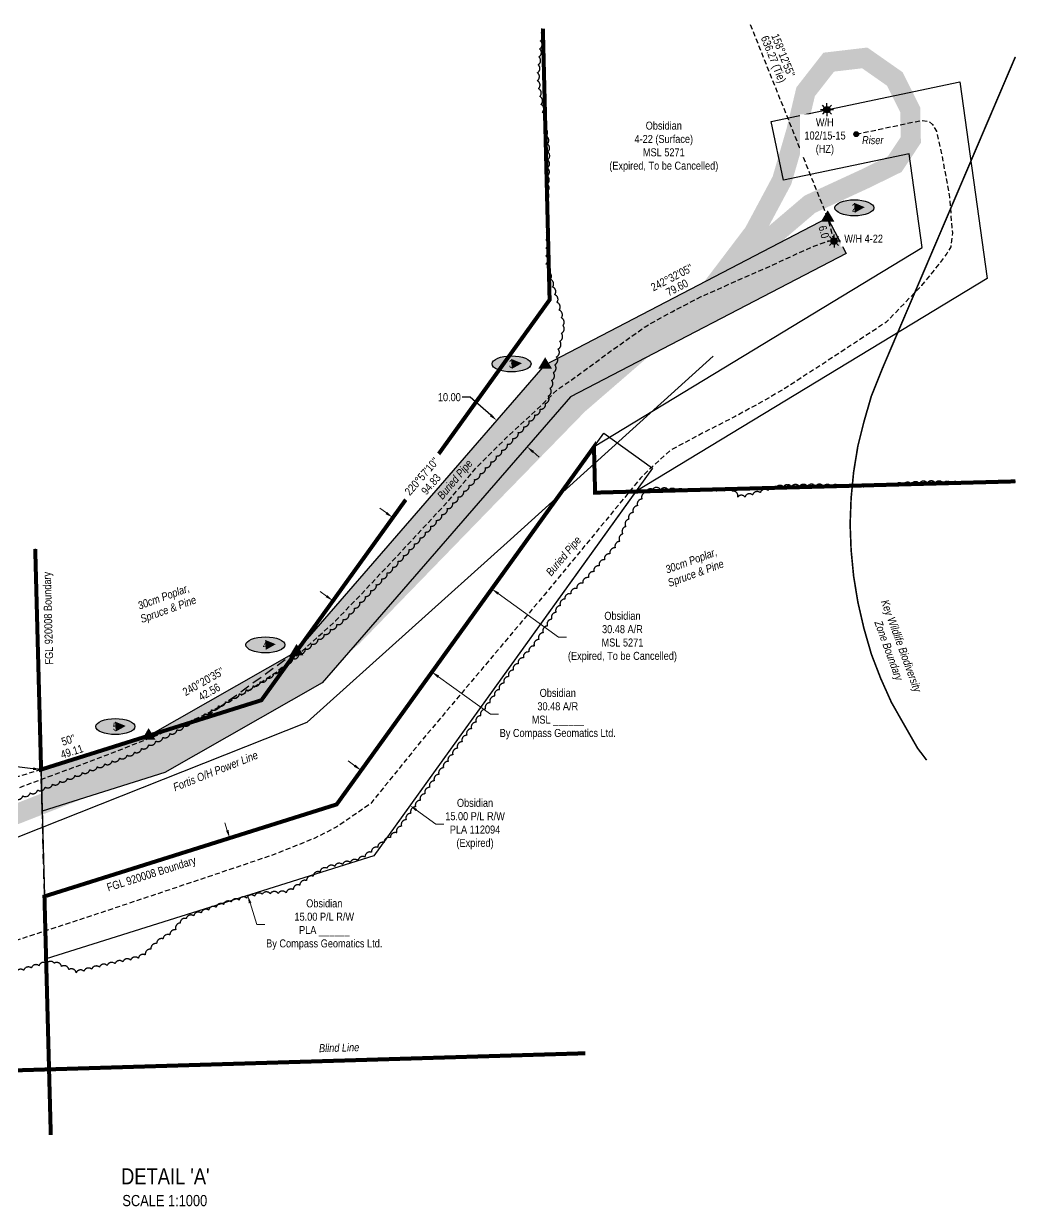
# Model space of a CAD drawing. Extents: x 628185 to 636081, y 5831999 to 5837154.
# Drawn here: x 632371 to 633612, y 5831999 to 5833476 of the extents above; entities that cross this region are included whole.
import ezdxf
from ezdxf.enums import TextEntityAlignment as Align

# ---------------------------------------------------------------- set-up
doc = ezdxf.new("R2010")
doc.units = 0
doc.header["$LTSCALE"] = 5
doc.header["$PDSIZE"] = 0.5
for name, pattern in [('0', [1, 1, 0]), ('CENTERLINEX3', [5, 2.5, -1, 0.5, -1]), ('DASHDOT2', [12.7, 6.35, -3.175, 0, -3.175]), ('foc-ACCESSROAD', [3.75, 2.5, -1.25]), ('foc-TIELINE', [1.875, 1.25, -0.625]), ('foc-TRAV', [1.875, 1.25, -0.625]), ('UG_PIPE', [1.875, 1.25, -0.625])]:
    doc.linetypes.add(name, pattern=pattern)
doc.layers.get('Defpoints').update_dxf_attribs({"color": 9})
doc.layers.add('AS-FMA-T', color=7, linetype='Continuous', true_color=0x00b386)
for name, color, linetype in [('AS-PIPE-UG', 44, 'UG_PIPE'), ('AS-PIPE-UG-T', 44, 'Continuous'), ('AS-POWER', 104, 'foc-POWER'), ('AS-POWER-T', 104, 'Continuous'), ('AS-ROADS', 254, 'Continuous'), ('AS-SYMBOL', 7, 'Continuous'), ('AS-WILDLIFE', 131, 'DASHDOT2'), ('C-RW', 13, 'Continuous'), ('C-WS', 13, 'foc-ACCESSROAD'), ('C-WS-S', 8, 'Continuous'), ('CG-NOTES', 7, 'Continuous'), ('L-BD', 7, 'Continuous'), ('L-BD1', 253, 'Continuous'), ('L-MON', 1, 'Continuous'), ('L-SEC', 7, 'Continuous'), ('L-TIE', 7, 'foc-TIELINE'), ('P-ELEVATION', 7, 'Continuous'), ('P-PROPOSED', 10, 'Continuous'), ('P-PROPOSED-H', 21, 'Continuous'), ('P-STATION', 7, 'Continuous'), ('P-TRAV', 4, 'foc-TRAV'), ('P-TXT', 4, 'Continuous'), ('T-BUSH', 110, '0'), ('T-BUSH-T', 110, 'Continuous'), ('T-TIE', 201, 'foc-TIELINE')]:
    doc.layers.add(name, color=color, linetype=linetype)
doc.layers.add('AS-TRAPPER BOUNDARY', color=7, linetype='CENTERLINEX3', true_color=0xb85c00, transparency=0.6)
for name, color, linetype, lineweight in [('C-AR-T', 13, 'Continuous', 9), ('C-RW-T', 13, 'Continuous', 9), ('C-WS-T', 13, 'Continuous', 9), ('T-TEXT', 48, 'Continuous', 18), ('T-TIE-T', 201, 'Continuous', 18)]:
    doc.layers.add(name, color=color, linetype=linetype, lineweight=lineweight)
doc.styles.add('240', font='ARIALN.TTF', dxfattribs={"height": 30})
doc.styles.add('80', font='ARIALN.TTF', dxfattribs={"height": 10})
doc.styles.add('80CG', font='ARIALN.TTF', dxfattribs={"height": 10})
doc.styles.add('80L', font='ARIALN.TTF', dxfattribs={"height": 10})
doc.styles.add('80LS', font='ARIALNI.TTF', dxfattribs={"height": 10})
doc.styles.add('foc-LtypeFont', font='ARIALN.TTF', dxfattribs={"height": 7.35})
doc.linetypes.add('foc-POWER', pattern='A,6,-1,["P",foc-LtypeFont,S=0.2,R=0,X=-0.625,Y=-0.75],-1.24,4', length=12.24)
doc.dimstyles.new('Compass 5 000', dxfattribs={"dimscale": 5, "dimtxt": 9, "dimasz": 2, "dimexe": 0.2, "dimexo": 0.0625, "dimgap": 0.5, "dimtad": 0, "dimtih": 1, "dimtoh": 1, "dimzin": 0, "dimdsep": 46, "dimtxsty": '80CG', "dimcen": 0.1, "dimse1": 1, "dimse2": 1, "dimclrd": 256, "dimclrt": 256, "dimaunit": 1, "dimadec": 4, "dimazin": 0, "dimtfac": 0.06, "dimtofl": 0, "dimtmove": 0, "dimatfit": 1, "dimfxl": 0.2, "dimtolj": 1, "dimtzin": 0, "dimlwd": -1, "dimarcsym": 0})

# ---------------------------------------------------------------- blocks, each defined once
blk = doc.blocks.new('GAS')
h = blk.add_hatch(color=255)
h.dxf.hatch_style = 1
edge = h.paths.add_edge_path()
edge.add_arc((0, 0), 0.9, 0, 360)
for p, q in [((-0.81, 0), (-1.62, 0)), ((-0.57, 0.57), (-1.14, 1.14)), ((0, 0.81), (0, 1.62)), ((0.57, 0.57), (1.14, 1.14)), ((1.62, 0), (0.81, 0)), ((-0.57, -0.57), (-1.14, -1.14)), ((0, -0.81), (0, -1.62)), ((1.14, -1.14), (0.57, -0.57))]:
    blk.add_line(p, q)
blk.add_circle((0, 0), 0.8)
blk = doc.blocks.new('RISER')
h = blk.add_hatch(color=255)
h.dxf.hatch_style = 1
edge = h.paths.add_edge_path()
edge.add_arc((0, 0), 0.7, 0, 360)
blk.add_hatch(color=13).paths.add_polyline_path([(0.58, -0.15), (-0.58, -0.15, 0.774597)])
at = {"color": 13}
blk.add_line((-0.58, -0.15), (0.58, -0.15), dxfattribs=at)
blk.add_circle((0, 0), 0.6, dxfattribs=at)
blk = doc.blocks.new('*D461')
at = {"layer": 'C-AR-T', "transparency": 16777216}
for p, q in [((632823.9, 5832864.9), (632815.8, 5832870.7)), ((632963.7, 5832764.1), (633039, 5832709.9)), ((633039, 5832709.9), (633049, 5832709.9))]:
    blk.add_line(p, q, dxfattribs=at)
for points in [[(632824.8, 5832866.2), (632822.9, 5832863.5), (632832, 5832859)], [(632964.7, 5832765.5), (632962.7, 5832762.8), (632955.6, 5832770)]]:
    blk.add_solid(points, dxfattribs=at)
at = {"layer": 'Defpoints', "color": 0, "transparency": 16777216}
for p in [(632832, 5832859), (632797.2, 5832810.7), (632920.8, 5832721.7)]:
    blk.add_point(p, dxfattribs=at)
at = {"layer": 'C-AR-T', "transparency": 16777216, "insert": (633118.9, 5832709.9), "char_height": 10, "attachment_point": 5, "style": '80CG'}
blk.add_mtext('\\A1;Obsidian\\P30.48 A/R\\PMSL 5271\\P(Expired, To be Cancelled)', dxfattribs=at)
blk = doc.blocks.new('*D462')
at = {"layer": 'C-RW-T', "transparency": 16777216}
for p, q in [((632784.3, 5832549.2), (632776.2, 5832555.1)), ((632861.4, 5832493.7), (632885.6, 5832476.3)), ((632885.6, 5832476.3), (632895.6, 5832476.3))]:
    blk.add_line(p, q, dxfattribs=at)
for points in [[(632785.3, 5832550.6), (632783.3, 5832547.9), (632792.4, 5832543.4)], [(632862.3, 5832495.1), (632860.4, 5832492.4), (632853.3, 5832499.6)]]:
    blk.add_solid(points, dxfattribs=at)
at = {"layer": 'Defpoints', "color": 0, "transparency": 16777216}
for p in [(632808, 5832565), (632868.8, 5832521.2), (632853.3, 5832499.6)]:
    blk.add_point(p, dxfattribs=at)
at = {"layer": 'C-RW-T', "transparency": 16777216, "insert": (632934.7, 5832476.3), "char_height": 10, "attachment_point": 5, "style": '80CG'}
blk.add_mtext('\\A1;Obsidian\\P15.00 P/L R/W\\PPLA 112094\\P(Expired)', dxfattribs=at)
blk = doc.blocks.new('*U465')
at = {"layer": 'P-ELEVATION'}
h = blk.add_hatch(color=111, dxfattribs=at)
h.dxf.hatch_style = 1
edge = h.paths.add_edge_path()
edge.add_ellipse((0, 0), major_axis=(-24.4, 0), ratio=0.410256, start_angle=0, end_angle=360)
at = {"layer": 'P-ELEVATION', "color": 7, "flags": 128}
blk.add_lwpolyline([(0, 0, 12.5, 0, 0), (13, 0.8, 0, 0, 0)], format="xyseb", dxfattribs=at)
at = {"layer": 'P-ELEVATION', "color": 7}
blk.add_ellipse((0, 0), major_axis=(-24.4, 0), ratio=0.410256, dxfattribs=at)
at = {"layer": 'P-ELEVATION', "style": '80'}
blk.add_attdef('ELEVATION', text='', height=10, dxfattribs=at).set_placement((0, 0), align=Align.MIDDLE_CENTER)
blk = doc.blocks.new('*D490')
at = {"layer": 'C-RW-T', "transparency": 16777216}
for p, q in [((632625.1, 5832468.4), (632622.1, 5832477.9)), ((632653.6, 5832377.8), (632662.1, 5832350.8)), ((632662.1, 5832350.8), (632672.1, 5832350.8))]:
    blk.add_line(p, q, dxfattribs=at)
for points in [[(632626.7, 5832468.9), (632623.5, 5832467.9), (632628.1, 5832458.8)], [(632655.2, 5832378.3), (632652, 5832377.3), (632650.6, 5832387.3)]]:
    blk.add_solid(points, dxfattribs=at)
at = {"layer": 'Defpoints', "color": 0, "transparency": 16777216}
for p in [(632683.3, 5832476.2), (632705.8, 5832404.7), (632650.6, 5832387.3)]:
    blk.add_point(p, dxfattribs=at)
at = {"layer": 'C-RW-T', "transparency": 16777216, "insert": (632746.3, 5832350.8), "char_height": 10, "attachment_point": 5, "style": '80CG'}
blk.add_mtext('\\A1;Obsidian\\P15.00 P/L R/W\\PPLA ______\\PBy Compass Geomatics Ltd.', dxfattribs=at)
blk = doc.blocks.new('*D491')
at = {"layer": 'C-RW-T', "transparency": 16777216}
for p, q in [((632749.1, 5832761), (632741, 5832766.9)), ((632889, 5832660.3), (632953.9, 5832613.6)), ((632953.9, 5832613.6), (632963.9, 5832613.6))]:
    blk.add_line(p, q, dxfattribs=at)
for points in [[(632750.1, 5832762.4), (632748.1, 5832759.7), (632757.2, 5832755.2)], [(632889.9, 5832661.7), (632888, 5832659), (632880.8, 5832666.2)]]:
    blk.add_solid(points, dxfattribs=at)
at = {"layer": 'Defpoints', "color": 0, "transparency": 16777216}
for p in [(632787.4, 5832797.1), (632911, 5832708), (632880.8, 5832666.2)]:
    blk.add_point(p, dxfattribs=at)
at = {"layer": 'C-RW-T', "transparency": 16777216, "insert": (633038.1, 5832613.6), "char_height": 10, "attachment_point": 5, "style": '80CG'}
blk.add_mtext('\\A1;Obsidian\\P30.48 A/R\\PMSL ______\\PBy Compass Geomatics Ltd.', dxfattribs=at)
blk = doc.blocks.new('TRIA')
blk.add_hatch(color=255).paths.add_polyline_path([(-0.04, 1.52), (-1.47, -0.87), (1.39, -0.87)])
blk = doc.blocks.new('Hybrid_EC')
at = {"color": 251}
for points in [[(-1.3, -0.74), (0, 1.42), (1.3, -0.74)], [(0.47, -0.26), (0, 0.53), (-0.47, -0.26)]]:
    blk.add_lwpolyline(points, close=True, dxfattribs=at)
at = {"layer": 'Defpoints'}
blk.add_circle((0, 0), 0.05, dxfattribs=at)
at = {"xscale": 1.2, "yscale": 1.2, "zscale": 1.2}
blk.add_blockref('TRIA', (0.05, 0.06), dxfattribs=at)
blk = doc.blocks.new('*D494')
at = {"layer": 'Defpoints', "color": 0, "transparency": 16777216}
for p in [(632962, 5832980.3), (632962.7, 5832981.2), (633000.4, 5832948.4)]:
    blk.add_point(p, dxfattribs=at)
at = {"layer": 'P-TXT', "transparency": 16777216}
for p, q in [((632928.5, 5833009.4), (632918.5, 5833009.4)), ((632954.4, 5832986.9), (632928.5, 5833009.4)), ((633007.3, 5832941), (633014.8, 5832934.5))]:
    blk.add_line(p, q, dxfattribs=at)
for points in [[(632955.5, 5832988.2), (632953.3, 5832985.6), (632962, 5832980.3)], [(633008.3, 5832942.3), (633006.2, 5832939.8), (632999.7, 5832947.6)]]:
    blk.add_solid(points, dxfattribs=at)
at = {"layer": 'P-TXT', "transparency": 16777216, "insert": (632902.6, 5833009.4), "char_height": 10, "attachment_point": 5, "style": '80CG'}
blk.add_mtext('\\A1;10.00', dxfattribs=at)

msp = doc.modelspace()

# ---------------------------------------------------------------- hatches: boundary and pattern name
at = {"layer": 'AS-ROADS'}
h = msp.add_hatch(color=256, dxfattribs=at)
h.dxf.hatch_style = 1
h.paths.add_polyline_path([(633210.542, 5833143.791), (633222.106, 5833154.676), (633273.29, 5833220.602), (633283.494, 5833236.004), (633301.715, 5833229.344), (633301.817, 5833223.284), (633304.983, 5833223.983), (633311.523, 5833225.616), (633323.729, 5833211), (633315.776, 5833202.31), (633244.734, 5833141.817), (633226.58, 5833126.098), (633204.336, 5833106.039), (633187.588, 5833091.751), (633167.679, 5833107.132)])
at = {"layer": 'P-PROPOSED-H'}
h = msp.add_hatch(color=256, dxfattribs=at)
h.dxf.hatch_style = 1
h.paths.add_polyline_path([(632392.398, 5832544.443), (632526.804, 5832586.699), (632711.671, 5832691.962), (633022.337, 5833049.93), (633375.364, 5833233.436), (633398.417, 5833189.087), (633053.842, 5833009.975), (632743.824, 5832652.753), (632546.893, 5832540.62), (632393.778, 5832492.483)])

# ---------------------------------------------------------------- linework, layer by layer
at = {"layer": 'AS-PIPE-UG', "flags": 128}
for points in [[(633411.117, 5833337.975), (633473.007, 5833351.02), (633493.222, 5833355.13), (633493.177, 5833355.125), (633502.087, 5833353.795), (633506.402, 5833350.165), (633511.192, 5833341.785), (633517.972, 5833311.955), (633527.707, 5833259.4), (633530.387, 5833221.36), (633531.507, 5833214.665), (633529.107, 5833197.35), (633524.362, 5833188.815), (633515.537, 5833177.03), (633492.767, 5833148.81), (633448.257, 5833102.86), (633367.942, 5833050.08), (633320.562, 5833019.62), (633302.307, 5833008.8), (633259.872, 5832985.33), (633220.202, 5832965.115), (633178.867, 5832943.17), (633152.202, 5832918.95), (633141.497, 5832908.365), (633099.512, 5832857.275), (633020.982, 5832762.175), (632866.722, 5832579.035), (632804.167, 5832501.77), (632762.082, 5832472.835), (632734.317, 5832458.705), (632685.647, 5832438.965), (632601.242, 5832410.38), (632462.592, 5832364.095), (632225.892, 5832286.265), (632026.447, 5832222.625), (631806.877, 5832144.49), (631671.532, 5832108.785), (631618.597, 5832101.13), (631551.977, 5832135.665), (631519.107, 5832151.2), (631362.354, 5832241.258)], [(631434.987, 5832391.56), (631566.087, 5832342.755), (631610.207, 5832331.95), (631649.242, 5832325.965), (631694.792, 5832320.765), (631738.637, 5832322.375), (631779.612, 5832327.135), (631814.547, 5832331.78), (631877.362, 5832344.93), (631937.302, 5832364.37), (631994.907, 5832383.325), (632087.332, 5832418.22), (632158.742, 5832443.47), (632260.407, 5832481.425), (632372.057, 5832524.525), (632475.137, 5832562.785), (632536.552, 5832587.06), (632591.332, 5832610.175), (632646.367, 5832639.505), (632685.797, 5832665.76), (632719.372, 5832692.95), (632760.232, 5832730.06), (632790.757, 5832761.515), (632843.237, 5832817.34), (632899.647, 5832877.93), (632937.587, 5832922.89), (632975.012, 5832959.99), (633010.427, 5832992.525), (633037.532, 5833018.785), (633062.157, 5833036.04), (633103.997, 5833066.765), (633147.132, 5833097.465), (633180.887, 5833116.2), (633217.202, 5833135.105), (633257.542, 5833152.905), (633298.897, 5833170.995), (633332.157, 5833186.46), (633358.007, 5833197.985), (633376.552, 5833204.46)]]:
    msp.add_lwpolyline(points, dxfattribs=at)
at = {"layer": 'AS-POWER', "flags": 128}
msp.add_lwpolyline([(631406.129, 5832331.844), (631798.472, 5832235.67), (632260.577, 5832419.595), (632724.977, 5832603.69), (632979.087, 5832831.86), (633232.252, 5833060.675)], dxfattribs=at)
at = {"layer": 'AS-ROADS', "const_width": 25, "flags": 128}
msp.add_lwpolyline([(633230.789, 5833145.752), (633283.242, 5833214.83), (633318.257, 5833280.22), (633336.242, 5833342.065), (633347.847, 5833390.88), (633376.727, 5833427.875), (633421.717, 5833433.175), (633459.402, 5833406.8), (633478.622, 5833368.14), (633479.332, 5833330.73), (633459.117, 5833300.385), (633421.797, 5833282.105), (633353.232, 5833250.5), (633245.337, 5833158.66), (633185.652, 5833106.2), (633063.487, 5833000.565), (632958.572, 5832892.975), (632781.212, 5832710.345), (632706.622, 5832648.37), (632582.997, 5832575.585), (632282.902, 5832457.955)], dxfattribs=at)
at = {"layer": 'AS-TRAPPER BOUNDARY', "color": 114, "true_color": 0x008f47, "const_width": 4.998, "flags": 128}
for points in [[(633019.502, 5833469.467), (633027.906, 5833131.073), (632667.774, 5832631.011), (632392.416, 5832544.41), (632385.099, 5832819.962)], [(632404.533, 5832088.037), (632396.621, 5832386.027), (632761.799, 5832500.877), (633083.333, 5832947.344), (633084.752, 5832890.225), (633609.936, 5832904.309)]]:
    msp.add_lwpolyline(points, dxfattribs=at)
at = {"layer": 'AS-TRAPPER BOUNDARY', "const_width": 4.998, "flags": 128}
msp.add_lwpolyline([(631340.172, 5832141.42), (632301.837, 5832166.955), (633072.403, 5832190.068)], dxfattribs=at)
at = {"layer": 'AS-WILDLIFE', "const_width": 2, "flags": 128}
msp.add_lwpolyline([(633499.065, 5832556.186), (633487.812, 5832570.945), (633470.624, 5832600.945), (633454.999, 5832628.445), (633441.562, 5832658.445), (633429.999, 5832688.445), (633420.624, 5832720.945), (633413.124, 5832753.445), (633407.811, 5832785.945), (633404.687, 5832818.445), (633403.437, 5832850.945), (633404.687, 5832883.445), (633407.811, 5832915.945), (633413.124, 5832948.445), (633420.624, 5832978.445), (633429.999, 5833010.945), (633444.062, 5833045.945), (633609.936, 5833434.458)], dxfattribs=at)
at = {"layer": 'C-RW', "flags": 128}
msp.add_lwpolyline([(632396.621, 5832386.027), (632761.799, 5832500.877), (633083.649, 5832947.783), (633493.599, 5833196.251), (633477.231, 5833313.442), (633320.05, 5833280.513), (633304.677, 5833353.895), (633540.387, 5833403.275), (633574.682, 5833157.725), (633135.567, 5832891.58), (632808.072, 5832436.835), (632398.691, 5832308.083)], close=True, dxfattribs=at)
at = {"layer": 'C-RW'}
msp.add_lwpolyline([(632808.072, 5832436.835), (632398.691, 5832308.083), (632396.621, 5832386.027), (632761.799, 5832500.877), (633095.744, 5832964.578), (633156.584, 5832920.763), (632808.072, 5832436.835)], close=True, dxfattribs=at)
at = {"layer": 'C-WS'}
msp.add_line((632596.337, 5832608.565), (632711.617, 5832691.925), dxfattribs=at)
at = {"layer": 'C-WS', "flags": 128}
msp.add_lwpolyline([(633609.936, 5832904.309), (633084.752, 5832890.225), (633083.333, 5832947.344), (632761.799, 5832500.877), (632396.621, 5832386.027), (632392.416, 5832544.41), (632667.774, 5832631.011), (633027.906, 5833131.073), (633019.502, 5833469.467)], dxfattribs=at)
at = {"layer": 'L-SEC'}
for p, q in [((632385.099, 5832819.962), (632402.367, 5832169.624)), ((632402.367, 5832169.624), (633072.225, 5832189.775)), ((632402.367, 5832169.624), (632404.533, 5832088.037))]:
    msp.add_line(p, q, dxfattribs=at)
at = {"layer": 'L-TIE'}
msp.add_line((633375.364, 5833233.436), (633278.442, 5833475.948), dxfattribs=at)
at = {"layer": 'P-PROPOSED'}
msp.add_lwpolyline([(632392.398, 5832544.443), (632526.804, 5832586.699), (632711.671, 5832691.962), (633022.337, 5833049.93), (633375.364, 5833233.436), (633398.417, 5833189.087), (633053.842, 5833009.975), (632743.824, 5832652.753), (632546.893, 5832540.62), (632393.778, 5832492.483)], close=True, dxfattribs=at)
at = {"layer": 'P-TRAV', "flags": 128}
msp.add_lwpolyline([(632392.398, 5832544.443), (632292.646, 5832513.083)], dxfattribs=at)
at = {"layer": 'T-BUSH', "flags": 128}
for points in [[(631434.819, 5832391.213, 0.52056705), (631443.82, 5832386.864, 0.52056705), (631452.82, 5832382.514, 0.52056705), (631461.821, 5832378.165, 0.52056705), (631470.822, 5832373.815, 0.52056705), (631479.822, 5832369.466, 0.52056705), (631488.823, 5832365.116, 0.52056705), (631497.824, 5832360.767, 0.52056705), (631506.824, 5832356.417, 0.52056705), (631516.063, 5832352.767, 0.52056705), (631525.851, 5832350.735, 0.52056705), (631535.638, 5832348.702, 0.52056705), (631545.426, 5832346.669, 0.52056705), (631555.214, 5832344.636, 0.52056705), (631565, 5832342.599, 0.52056705), (631574.787, 5832340.562, 0.52056705), (631584.574, 5832338.525, 0.52056705), (631594.361, 5832336.488, 0.52056705), (631604.147, 5832334.451, 0.52056705), (631613.934, 5832332.413, 0.52056705), (631623.721, 5832330.376, 0.52056705), (631633.508, 5832328.339, 0.52056705), (631643.298, 5832326.322, 0.52056705), (631653.209, 5832325.015, 0.52056705), (631663.119, 5832323.708, 0.52056705), (631673.03, 5832322.401, 0.52056705), (631682.941, 5832321.093, 0.52056705), (631692.851, 5832319.786, 0.52056705), (631702.762, 5832318.479, 0.52056705), (631712.694, 5832317.494, 0.52056705), (631722.69, 5832317.497, 0.52056705), (631732.687, 5832317.5, 0.52056705), (631742.683, 5832317.503, 0.52056705), (631752.68, 5832317.505, 0.52056705), (631762.677, 5832317.508, 0.52056705), (631772.611, 5832318.558, 0.52056705), (631782.537, 5832319.74, 0.52056705), (631792.464, 5832320.922, 0.52056705), (631802.39, 5832322.104, 0.52056705), (631812.234, 5832323.709, 0.52056705), (631821.873, 5832326.358, 0.52056705), (631831.512, 5832329.007, 0.52056705), (631841.151, 5832331.656, 0.52056705), (631850.79, 5832334.305, 0.52056705), (631860.43, 5832336.954, 0.52056705), (631870.069, 5832339.603, 0.52056705), (631879.708, 5832342.252, 0.52056705), (631889.347, 5832344.901, 0.52056705), (631898.986, 5832347.55, 0.52056705), (631908.625, 5832350.199, 0.52056705), (631918.145, 5832353.237, 0.52056705), (631927.613, 5832356.444, 0.52056705), (631937.081, 5832359.652, 0.52056705), (631946.549, 5832362.859, 0.52056705), (631956.017, 5832366.067, 0.52056705), (631965.485, 5832369.274, 0.52056705), (631974.953, 5832372.482, 0.52056705), (631984.421, 5832375.689, 0.52056705), (631993.889, 5832378.897, 0.52056705), (632003.357, 5832382.104, 0.52056705), (632012.825, 5832385.312, 0.52056705), (632022.293, 5832388.519, 0.52056705), (632031.761, 5832391.727, 0.52056705), (632041.454, 5832392.923, 0.52056705), (632051.365, 5832392.158, 0.52056705), (632060.835, 5832395.359, 0.52056705), (632070.306, 5832398.56, 0.52056705), (632079.776, 5832401.761, 0.52056705), (632089.246, 5832404.962, 0.52056705), (632098.716, 5832408.163, 0.52056705), (632108.186, 5832411.364, 0.52056705), (632117.656, 5832414.565, 0.52056705), (632127.126, 5832417.766, 0.52056705), (632136.597, 5832420.967, 0.52056705), (632145.934, 5832424.533, 0.52056705), (632155.25, 5832428.16, 0.52056705), (632164.565, 5832431.787, 0.52056705), (632173.88, 5832435.414, 0.52056705), (632183.196, 5832439.041, 0.52056705), (632192.511, 5832442.668, 0.52056705), (632201.826, 5832446.295, 0.52056705), (632211.142, 5832449.922, 0.52056705), (632220.457, 5832453.549, 0.52056705), (632229.772, 5832457.176, 0.52056705), (632239.087, 5832460.804, 0.52056705), (632248.403, 5832464.431, 0.52056705), (632257.718, 5832468.058, 0.52056705), (632267.033, 5832471.685, 0.52056705), (632276.349, 5832475.312, 0.52056705), (632285.664, 5832478.939, 0.52056705), (632294.979, 5832482.566, 0.52056705), (632304.295, 5832486.193, 0.52056705), (632313.61, 5832489.82, 0.52056705), (632322.925, 5832493.447, 0.52056705), (632332.241, 5832497.074, 0.52056705), (632341.556, 5832500.701, 0.52056705), (632350.871, 5832504.328, 0.52056705), (632360.187, 5832507.955, 0.52056705), (632369.502, 5832511.582, 0.52056705), (632378.817, 5832515.209, 0.52056705), (632388.133, 5832518.836, 0.52056705), (632397.448, 5832522.463, 0.52056705), (632406.763, 5832526.09, 0.52056705), (632416.079, 5832529.717, 0.52056705), (632425.394, 5832533.345, 0.52056705), (632434.709, 5832536.972, 0.52056705), (632444.025, 5832540.599, 0.52056705), (632453.34, 5832544.226, 0.52056705), (632462.655, 5832547.853, 0.52056705), (632471.971, 5832551.48, 0.52056705), (632481.286, 5832555.107, 0.52056705), (632490.601, 5832558.734, 0.52056705), (632499.916, 5832562.361, 0.52056705), (632509.189, 5832566.081, 0.52056705), (632518.044, 5832570.722, 0.52056705), (632526.898, 5832575.362, 0.52056705), (632535.752, 5832580.002, 0.52056705), (632544.607, 5832584.642, 0.52056705), (632553.461, 5832589.282, 0.52056705), (632562.207, 5832594.12, 0.52056705), (632570.873, 5832599.103, 0.52056705), (632579.539, 5832604.087, 0.52056705), (632588.205, 5832609.07, 0.52056705), (632596.87, 5832614.053, 0.52056705), (632605.536, 5832619.037, 0.52056705), (632614.202, 5832624.02, 0.52056705), (632622.868, 5832629.003, 0.52056705), (632631.534, 5832633.986, 0.52056705), (632640.2, 5832638.97, 0.52056705), (632648.866, 5832643.953, 0.52056705), (632657.531, 5832648.936, 0.52056705), (632666.197, 5832653.92, 0.52056705), (632674.863, 5832658.903, 0.52056705), (632683.133, 5832664.478, 0.52056705), (632691.039, 5832670.596, 0.52056705), (632698.945, 5832676.713, 0.52056705), (632706.851, 5832682.831, 0.52056705), (632714.757, 5832688.949, 0.52056705), (632722.663, 5832695.066, 0.52056705), (632730.569, 5832701.184, 0.52056705), (632738.475, 5832707.302, 0.52056705), (632746.381, 5832713.419, 0.52056705), (632754.287, 5832719.537, 0.52056705), (632762.193, 5832725.654, 0.52056705), (632770.099, 5832731.772, 0.52056705), (632777.177, 5832738.799, 0.52056705), (632784, 5832746.104, 0.52056705), (632790.824, 5832753.41, 0.52056705), (632797.647, 5832760.715, 0.52056705), (632804.471, 5832768.021, 0.52056705), (632811.294, 5832775.326, 0.52056705), (632818.118, 5832782.632, 0.52056705), (632824.941, 5832789.937, 0.52056705), (632831.765, 5832797.243, 0.52056705), (632838.588, 5832804.548, 0.52056705), (632845.412, 5832811.854, 0.52056705), (632852.235, 5832819.159, 0.52056705), (632859.059, 5832826.465, 0.52056705), (632865.882, 5832833.77, 0.52056705), (632872.706, 5832841.076, 0.52056705), (632879.529, 5832848.381, 0.52056705), (632886.353, 5832855.687, 0.52056705), (632893.176, 5832862.992, 0.52056705), (632900, 5832870.298, 0.52056705), (632906.823, 5832877.603, 0.52056705), (632913.647, 5832884.909, 0.52056705), (632920.471, 5832892.214, 0.52056705), (632927.294, 5832899.52, 0.52056705), (632934.118, 5832906.825, 0.52056705), (632940.941, 5832914.131, 0.52056705), (632947.765, 5832921.436, 0.52056705), (632954.588, 5832928.742, 0.52056705), (632961.412, 5832936.047, 0.52056705), (632968.235, 5832943.353, 0.52056705), (632975.059, 5832950.658, 0.52056705), (632981.882, 5832957.964, 0.52056705), (632988.706, 5832965.269, 0.52056705), (632995.529, 5832972.575, 0.52056705), (633002.353, 5832979.88, 0.52056705), (633009.176, 5832987.186, 0.52056705), (633016, 5832994.491, 0.52056705), (633022.823, 5833001.797, 0.52056705), (633026.228, 5833010.874, 0.52056705), (633028.262, 5833020.661, 0.52056705), (633030.296, 5833030.449, 0.52056705), (633032.33, 5833040.236, 0.52056705), (633034.363, 5833050.023, 0.52056705), (633036.397, 5833059.811, 0.52056705), (633038.431, 5833069.598, 0.52056705), (633040.465, 5833079.386, 0.52056705), (633042.499, 5833089.173, 0.52056705), (633044.533, 5833098.961, 0.52056705), (633042.505, 5833108.601, 0.52056705), (633039.767, 5833118.215, 0.52056705), (633037.029, 5833127.829, 0.52056705), (633034.291, 5833137.444, 0.52056705), (633031.553, 5833147.058, 0.52056705), (633028.815, 5833156.672, 0.52056705), (633026.077, 5833166.286, 0.52056705), (633023.339, 5833175.901, 0.52056705), (633023.149, 5833185.847, 0.52056705), (633023.33, 5833195.842, 0.52056705), (633023.512, 5833205.837, 0.52056705), (633023.694, 5833215.832, 0.52056705), (633023.876, 5833225.827, 0.52056705), (633024.057, 5833235.821, 0.52056705), (633024.239, 5833245.816, 0.52056705), (633024.421, 5833255.811, 0.52056705), (633024.603, 5833265.806, 0.52056705), (633024.784, 5833275.801, 0.52056705), (633024.966, 5833285.796, 0.52056705), (633025.148, 5833295.791, 0.52056705), (633025.33, 5833305.786, 0.52056705), (633025.511, 5833315.78, 0.52056705), (633025.068, 5833325.732, 0.52056705), (633023.496, 5833335.604, 0.52056705), (633021.925, 5833345.476, 0.52056705), (633020.353, 5833355.348, 0.52056705), (633018.781, 5833365.221, 0.52056705), (633017.21, 5833375.093, 0.52056705), (633015.638, 5833384.965, 0.52056705), (633014.067, 5833394.837, 0.52056705), (633012.495, 5833404.709, 0.52056705), (633012.655, 5833414.636, 0.52056705), (633013.599, 5833424.588, 0.52056705), (633014.543, 5833434.54, 0.52056705), (633015.488, 5833444.492, 0.52056705), (633016.432, 5833454.444, 0.52056705), (633017.376, 5833464.396, 0.52056705), (633017.884, 5833469.75, 0.52056705)], [(633609.725, 5832902.987, 0.52056705), (633599.736, 5832902.713, 0.52056705), (633589.746, 5832902.356, 0.52056705), (633579.756, 5832901.999, 0.52056705), (633569.766, 5832901.642, 0.52056705), (633559.776, 5832901.285, 0.52056705), (633549.786, 5832900.928, 0.52056705), (633539.795, 5832901.241, 0.52056705), (633529.805, 5832901.593, 0.52056705), (633519.815, 5832901.945, 0.52056705), (633509.824, 5832902.297, 0.52056705), (633499.839, 5832902.331, 0.52056705), (633489.867, 5832901.638, 0.52056705), (633479.894, 5832900.944, 0.52056705), (633469.922, 5832900.251, 0.52056705), (633459.949, 5832899.558, 0.52056705), (633449.977, 5832898.864, 0.52056705), (633440.005, 5832898.171, 0.52056705), (633430.032, 5832897.477, 0.52056705), (633420.057, 5832896.889, 0.52056705), (633410.063, 5832897.118, 0.52056705), (633400.069, 5832897.346, 0.52056705), (633390.075, 5832897.574, 0.52056705), (633380.082, 5832897.803, 0.52056705), (633370.088, 5832898.031, 0.52056705), (633360.094, 5832898.259, 0.52056705), (633350.099, 5832898.098, 0.52056705), (633340.105, 5832897.898, 0.52056705), (633330.11, 5832897.697, 0.52056705), (633320.116, 5832897.497, 0.52056705), (633310.357, 5832895.736, 0.52056705), (633300.749, 5832892.976, 0.52056705), (633291.141, 5832890.217, 0.52056705), (633281.532, 5832887.457, 0.52056705), (633271.924, 5832884.698, 0.52056705), (633263.115, 5832884.712, 0.52056705), (633256.422, 5832892.102, 0.52056705), (633246.426, 5832892.041, 0.52056705), (633236.429, 5832891.98, 0.52056705), (633226.433, 5832891.918, 0.52056705), (633216.436, 5832891.857, 0.52056705), (633206.44, 5832891.796, 0.52056705), (633196.455, 5832892.219, 0.52056705), (633186.473, 5832892.75, 0.52056705), (633176.49, 5832893.28, 0.52056705), (633166.508, 5832893.81, 0.52056705), (633156.525, 5832894.34, 0.52056705), (633148.741, 5832890.548, 0.52056705), (633143.289, 5832882.168, 0.52056705), (633137.838, 5832873.789, 0.52056705), (633132.386, 5832865.41, 0.52056705), (633126.934, 5832857.031, 0.52056705), (633123.079, 5832847.823, 0.52056705), (633119.354, 5832838.546, 0.52056705), (633115.629, 5832829.269, 0.52056705), (633109.926, 5832821.227, 0.52056705), (633103.231, 5832813.804, 0.52056705), (633096.536, 5832806.38, 0.52056705), (633089.841, 5832798.957, 0.52056705), (633083.146, 5832791.533, 0.52056705), (633076.451, 5832784.11, 0.52056705), (633069.344, 5832777.103, 0.52056705), (633061.838, 5832770.501, 0.52056705), (633054.331, 5832763.9, 0.52056705), (633046.824, 5832757.299, 0.52056705), (633041.259, 5832749.036, 0.52056705), (633035.901, 5832740.597, 0.52056705), (633030.542, 5832732.158, 0.52056705), (633025.183, 5832723.719, 0.52056705), (633019.825, 5832715.28, 0.52056705), (633014.466, 5832706.841, 0.52056705), (633008.745, 5832698.68, 0.52056705), (633002.012, 5832691.29, 0.52056705), (632995.28, 5832683.901, 0.52056705), (632988.547, 5832676.511, 0.52056705), (632982.498, 5832668.569, 0.52056705), (632976.691, 5832660.433, 0.52056705), (632970.883, 5832652.297, 0.52056705), (632965.075, 5832644.16, 0.52056705), (632959.267, 5832636.024, 0.52056705), (632953.46, 5832627.888, 0.52056705), (632947.652, 5832619.751, 0.52056705), (632941.844, 5832611.615, 0.52056705), (632936.036, 5832603.478, 0.52056705), (632930.228, 5832595.342, 0.52056705), (632924.421, 5832587.206, 0.52056705), (632918.613, 5832579.069, 0.52056705), (632912.805, 5832570.933, 0.52056705), (632906.997, 5832562.797, 0.52056705), (632901.19, 5832554.66, 0.52056705), (632895.382, 5832546.524, 0.52056705), (632889.574, 5832538.388, 0.52056705), (632883.766, 5832530.251, 0.52056705), (632877.959, 5832522.115, 0.52056705), (632872.134, 5832513.99, 0.52056705), (632866.255, 5832505.905, 0.52056705), (632860.376, 5832497.821, 0.52056705), (632854.496, 5832489.736, 0.52056705), (632848.617, 5832481.651, 0.52056705), (632842.738, 5832473.566, 0.52056705), (632836.859, 5832465.481, 0.52056705), (632828.973, 5832459.357, 0.52056705), (632821.025, 5832453.293, 0.52056705), (632813.078, 5832447.23, 0.52056705), (632805.131, 5832441.166, 0.52056705), (632797.183, 5832435.102, 0.52056705), (632788.429, 5832430.722, 0.52056705), (632778.724, 5832428.324, 0.52056705), (632769.019, 5832425.927, 0.52056705), (632759.314, 5832423.53, 0.52056705), (632749.61, 5832421.133, 0.52056705), (632740.874, 5832416.448, 0.52056705), (632732.399, 5832411.145, 0.52056705), (632724.021, 5832405.695, 0.52056705), (632715.737, 5832400.1, 0.52056705), (632707.452, 5832394.506, 0.52056705), (632698.717, 5832390.264, 0.52056705), (632688.733, 5832389.766, 0.52056705), (632678.749, 5832389.269, 0.52056705), (632668.765, 5832388.771, 0.52056705), (632659.066, 5832386.366, 0.52056705), (632649.375, 5832383.915, 0.52056705), (632639.684, 5832381.463, 0.52056705), (632629.992, 5832379.012, 0.52056705), (632620.476, 5832376.007, 0.52056705), (632611.133, 5832372.452, 0.52056705), (632601.79, 5832368.897, 0.52056705), (632592.447, 5832365.342, 0.52056705), (632583.104, 5832361.787, 0.52056705), (632573.761, 5832358.232, 0.52056705), (632566.092, 5832352.66, 0.52056705), (632560.884, 5832344.128, 0.52056705), (632553.439, 5832337.905, 0.52056705), (632544.744, 5832332.973, 0.52056705), (632536.809, 5832327.043, 0.52056705), (632529.743, 5832319.971, 0.52056705), (632522.677, 5832312.9, 0.52056705), (632514.013, 5832308.719, 0.52056705), (632504.267, 5832306.496, 0.52056705), (632494.521, 5832304.274, 0.52056705), (632484.774, 5832302.051, 0.52056705), (632475.028, 5832299.829, 0.52056705), (632465.282, 5832297.606, 0.52056705), (632455.599, 5832295.125, 0.52056705), (632445.939, 5832292.553, 0.52056705), (632436.328, 5832290.647, 0.52056705), (632427.153, 5832294.616, 0.52056705), (632417.978, 5832298.584, 0.52056705), (632408.803, 5832302.552, 0.52056705), (632399.38, 5832302.306, 0.52056705), (632389.803, 5832299.439, 0.52056705), (632380.226, 5832296.572, 0.52056705), (632370.65, 5832293.706, 0.52056705), (632361.073, 5832290.839, 0.52056705), (632351.496, 5832287.972, 0.52056705), (632342.126, 5832284.493, 0.52056705), (632332.771, 5832280.971, 0.52056705), (632323.415, 5832277.45, 0.52056705), (632314.059, 5832273.929, 0.52056705), (632304.703, 5832270.408, 0.52056705), (632295.347, 5832266.887, 0.52056705), (632285.991, 5832263.365, 0.52056705), (632276.636, 5832259.844, 0.52056705), (632267.28, 5832256.323, 0.52056705), (632257.466, 5832254.547, 0.52056705), (632247.587, 5832253.019, 0.52056705), (632237.708, 5832251.492, 0.52056705), (632227.828, 5832249.965, 0.52056705), (632217.949, 5832248.438, 0.52056705), (632208.07, 5832246.91, 0.52056705), (632198.191, 5832245.383, 0.52056705), (632189.514, 5832240.614, 0.52056705), (632181.027, 5832235.331, 0.52056705), (632172.54, 5832230.049, 0.52056705), (632164.053, 5832224.766, 0.52056705), (632155.566, 5832219.484, 0.52056705), (632147.08, 5832214.202, 0.52056705), (632138.562, 5832209.017, 0.52056705), (632128.586, 5832208.377, 0.52056705), (632118.609, 5832207.738, 0.52056705), (632108.633, 5832207.098, 0.52056705), (632098.759, 5832205.859, 0.52056705), (632089.129, 5832203.177, 0.52056705), (632079.499, 5832200.494, 0.52056705), (632070.043, 5832197.29, 0.52056705), (632060.73, 5832193.656, 0.52056705), (632051.418, 5832190.023, 0.52056705), (632042.105, 5832186.389, 0.52056705), (632032.792, 5832182.756, 0.52056705), (632023.479, 5832179.123, 0.52056705), (632014.166, 5832175.489, 0.52056705), (632004.854, 5832171.856, 0.52056705), (631995.541, 5832168.222, 0.52056705), (631986.213, 5832164.631, 0.52056705), (631976.687, 5832161.601, 0.52056705), (631967.161, 5832158.57, 0.52056705), (631957.635, 5832155.54, 0.52056705), (631948.108, 5832152.509, 0.52056705), (631938.594, 5832149.444, 0.52056705), (631929.116, 5832146.265, 0.52056705), (631919.639, 5832143.085, 0.52056705), (631910.161, 5832139.905, 0.52056705), (631900.684, 5832136.726, 0.52056705), (631891.207, 5832133.546, 0.52056705), (631881.729, 5832130.366, 0.52056705), (631872.252, 5832127.187, 0.52056705), (631862.726, 5832124.166, 0.52056705), (631853.108, 5832121.44, 0.52056705), (631843.49, 5832118.714, 0.52056705), (631833.873, 5832115.988, 0.52056705), (631824.255, 5832113.262, 0.52056705), (631814.637, 5832110.536, 0.52056705), (631805.02, 5832107.809, 0.52056705), (631795.402, 5832105.083, 0.52056705), (631785.784, 5832102.357, 0.52056705), (631776.167, 5832099.631, 0.52056705), (631766.549, 5832096.904, 0.52056705), (631756.934, 5832094.171, 0.52056705), (631747.318, 5832091.438, 0.52056705), (631737.702, 5832088.705, 0.52056705), (631728.086, 5832085.972, 0.52056705), (631718.471, 5832083.239, 0.52056705), (631708.855, 5832080.506, 0.52056705), (631699.239, 5832077.773, 0.52056705), (631689.624, 5832075.04, 0.52056705), (631680.008, 5832072.307, 0.52056705), (631670.392, 5832069.574, 0.52056705), (631660.777, 5832066.841, 0.52056705), (631651.161, 5832064.108, 0.52056705), (631641.545, 5832061.375, 0.52056705), (631631.93, 5832058.642, 0.52056705), (631622.199, 5832056.681, 0.52056705), (631612.204, 5832056.49, 0.52056705), (631602.666, 5832057.663, 0.52056705), (631594.801, 5832063.833, 0.52056705), (631586.936, 5832070.004, 0.52056705), (631578.996, 5832076.073, 0.52056705), (631570.836, 5832081.848, 0.52056705), (631562.676, 5832087.623, 0.52056705), (631554.517, 5832093.398, 0.52056705), (631546.352, 5832099.165, 0.52056705), (631537.879, 5832104.471, 0.52056705), (631529.407, 5832109.776, 0.52056705), (631520.934, 5832115.081, 0.52056705), (631512.167, 5832119.781, 0.52056705), (631502.766, 5832123.179, 0.52056705), (631493.364, 5832126.576, 0.52056705), (631483.963, 5832129.974, 0.52056705), (631474.561, 5832133.371, 0.52056705), (631465.274, 5832137.056, 0.52056705), (631456.123, 5832141.078, 0.52056705), (631446.971, 5832145.1, 0.52056705), (631437.819, 5832149.122, 0.52056705), (631428.668, 5832153.144, 0.52056705), (631419.516, 5832157.166, 0.52056705), (631410.364, 5832161.188, 0.52056705), (631401.213, 5832165.211, 0.52056705), (631392.061, 5832169.233, 0.52056705), (631382.909, 5832173.255, 0.52056705), (631373.758, 5832177.277, 0.52056705), (631364.606, 5832181.299, 0.52056705), (631355.454, 5832185.321, 0.52056705), (631346.303, 5832189.343, 0.52056705), (631338.948, 5832192.576, 0.52056705)]]:
    msp.add_lwpolyline(points, format="xyb", dxfattribs=at)
at = {"layer": 'T-TIE', "flags": 128}
msp.add_lwpolyline([(633383.312, 5833204.445), (633375.364, 5833233.436)], dxfattribs=at)

# ---------------------------------------------------------------- block references
at = {"layer": 'L-MON', "xscale": 4.998267050000021, "yscale": 4.998267050000021, "zscale": 4.998267050000021}
for p in [(633375.364, 5833233.436), (633022.337, 5833049.93), (632711.671, 5832691.962), (632526.804, 5832586.699)]:
    msp.add_blockref('Hybrid_EC', p, dxfattribs=at)
at = {"layer": 'P-STATION', "xscale": 0.999964169549351, "yscale": 0.999964169549351, "zscale": 0.999964169549351}
for p, values in [((633408.761, 5833245.95), {'ELEVATION': '2'}), ((632980.324, 5833051.016), {'ELEVATION': '3'}), ((632672.762, 5832700.109), {'ELEVATION': '4'}), ((632485.274, 5832598.051), {'ELEVATION': '5'})]:
    msp.add_blockref('*U465', p, dxfattribs=at).add_auto_attribs(values)

# ---------------------------------------------------------------- texts
at = {"layer": 'AS-FMA-T', "style": '80L'}
for rotation, p in [(91.520971, (632407.661, 5832675.675)), (17.448899, (632476.452, 5832392.18))]:
    msp.add_text('FGL 920008 Boundary', height=9.99076, rotation=rotation, dxfattribs=at).set_placement(p)
at = {"layer": 'AS-PIPE-UG-T', "char_height": 9.99673, "attachment_point": 1, "rotation": 49.840279, "style": '80L'}
for insert in [(632886.288, 5832887.131), (633022.132, 5832791.426)]:
    msp.add_mtext_dynamic_manual_height_columns('\\pi0.29888;{\\fArial Narrow|b0|i1|c0|p34;Buried Pipe}', width=59.01655, gutter_width=49.984, heights=[0], dxfattribs=dict(at, insert=insert))
at = {"layer": 'AS-POWER-T', "insert": (632542.018, 5832520.878), "char_height": 9.99241, "attachment_point": 1, "rotation": 21.624104, "style": '80L'}
msp.add_mtext_dynamic_manual_height_columns('\\pi15.19105;{\\fArial Narrow|b0|i1|c0|p34;Fortis O/H Power Line}', width=142.14576, gutter_width=49.979, heights=[0], dxfattribs=at)
at = {"layer": 'AS-WILDLIFE', "insert": (633458.218, 5832695.456), "char_height": 10, "attachment_point": 5, "rotation": 290.1239, "style": '240'}
msp.add_mtext_dynamic_manual_height_columns('{\\fArial Narrow|b0|i1|c0|p34;Key Wildlife Biodiversity\\PZone Boundary}', width=122.39877, gutter_width=45, heights=[0], dxfattribs=at)
at = {"layer": 'C-WS-T', "insert": (633170.598, 5833322.079), "char_height": 9.9966, "attachment_point": 5, "style": '80CG'}
msp.add_mtext('\\A1;Obsidian\\P4-22 (Surface)\\PMSL 5271\\P(Expired, To be Cancelled)', dxfattribs=at)
at = {"layer": 'CG-NOTES', "color": 3, "insert": (632491.445, 5832046.408), "char_height": 19.98606, "width": 109.6324, "attachment_point": 1, "style": '80CG'}
msp.add_mtext("\\pi0.95881,t160.84729;DETAIL 'A'\\P\\pi2.56274,tz;{\\H0.7x;SCALE 1:1000}", dxfattribs=at)
at = {"layer": 'L-BD', "style": '80L'}
for s, p in [('636.27 (Tie)', (633306.584, 5833431.123)), ("158°12'55''", (633319.811, 5833436.409))]:
    msp.add_text(s, height=9.99653, rotation=291.7847, dxfattribs=at).set_placement(p, align=Align.MIDDLE)
at = {"layer": 'L-BD', "insert": (632739.583, 5832201.382), "char_height": 9.99076, "width": 50.51908, "attachment_point": 1, "rotation": 1.520971, "style": '80L'}
msp.add_mtext('{\\fArial Narrow|b0|i1|c0|p34;Blind Line}', dxfattribs=at)
at = {"layer": 'L-BD1', "style": '80L'}
for s, height, rotation, p in [("242°32'05''", 9.99653, 27.4657, (633180.55, 5833158.928)), ('79.60', 9.9965, 27.4657, (633187.12, 5833146.289)), ('94.83', 9.9965, 49.0467, (632879.609, 5832900.722)), ("240°20'35''", 9.99653, 29.6573, (632595.157, 5832654.378)), ('42.56', 9.9965, 29.6573, (632602.577, 5832641.347)), ("50''", 9.9965, 17.4524, (632426.351, 5832581.315)), ('49.11', 9.9965, 17.4524, (632430.848, 5832567.01))]:
    msp.add_text(s, height=height, rotation=rotation, dxfattribs=at).set_placement(p, align=Align.MIDDLE)
at = {"layer": 'T-BUSH-T', "char_height": 10, "width": 73.04679, "attachment_point": 2, "rotation": 20, "style": '80LS'}
for insert in [(633203.094, 5832810.026), (632543.8, 5832764.954)]:
    msp.add_mtext('30cm Poplar,\\PSpruce & Pine', dxfattribs=dict(at, insert=insert))
at = {"layer": 'T-TEXT', "insert": (633418.047, 5833335.468), "char_height": 9.99673, "attachment_point": 1, "style": '80L'}
msp.add_mtext_dynamic_manual_height_columns('\\pi0.32616;{\\fArial Narrow|b0|i1|c0|p34;Riser}', width=27.81258, gutter_width=49.984, heights=[0], dxfattribs=at)
at = {"layer": 'T-TIE-T', "style": '80L'}
msp.add_text('6.0', height=9.9966, rotation=285.329839, dxfattribs=at).set_placement((633370.6, 5833215.937), align=Align.MIDDLE)

# ---------------------------------------------------------------- dimensions: what is measured, and where the dimension line sits
at = {"layer": 'C-AR-T'}
dim = msp.add_linear_dim(base=(632831.981, 5832859.02), p1=(632920.839, 5832721.713), p2=(632797.214, 5832810.745), angle=144.239591, text='Obsidian\\P30.48 A/R\\PMSL 5271\\P(Expired, To be Cancelled)', dimstyle='Compass 5 000', dxfattribs=at)
dim.commit()
dim.dimension.update_dxf_attribs({"geometry": '*D461', "text_midpoint": (633118.919, 5832709.945), "dimtype": 161})
at = {"layer": 'C-RW-T'}
for base, p1, p2, angle, text, picture, middle in [((632880.842, 5832666.173), (632787.365, 5832797.07), (632910.991, 5832708.038), 324.239591, 'Obsidian\\P30.48 A/R\\PMSL ______\\PBy Compass Geomatics Ltd.', '*D491', (633038.069, 5832613.565)), ((632853.251, 5832499.569), (632807.959, 5832564.972), (632868.799, 5832521.157), 324.239591, 'Obsidian\\P15.00 P/L R/W\\PPLA 112094\\P(Expired)', '*D462', (632934.694, 5832476.266)), ((632650.613, 5832387.313), (632683.296, 5832476.187), (632705.79, 5832404.667), 287.458497, 'Obsidian\\P15.00 P/L R/W\\PPLA ______\\PBy Compass Geomatics Ltd.', '*D490', (632746.263, 5832350.835))]:
    dim = msp.add_linear_dim(base=base, p1=p1, p2=p2, angle=angle, text=text, dimstyle='Compass 5 000', dxfattribs=at)
    dim.commit()
    dim.dimension.update_dxf_attribs({"geometry": picture, "text_midpoint": middle, "dimtype": 161})

# ---------------------------------------------------------------- leaders
at = {"layer": 'L-BD', "path_type": 1}
msp.add_leader([(632392.416, 5832544.41), (632338.555, 5832550.184)], dimstyle='Compass 5 000', override={"dimgap": 0.5, "dimtad": 0}, dxfattribs=at)

# ---------------------------------------------------------------- next in the draw order: texts
at = {"layer": 'C-WS-T', "attachment_point": 1, "style": '80L', "bg_fill": 2}
for s, insert, char_height, width in [('\\pi15.01555;W/H \\P\\pi0.66315;102/15-15\\P\\pi14.83841;(HZ)', (633345.628, 5833357.893), 9.98843, 51.15943), ('W/H 4-22', (633396.147, 5833212.407), 9.9884, 47.81405)]:
    msp.add_mtext(s, dxfattribs=dict(at, insert=insert, char_height=char_height, width=width))
at = {"layer": 'L-BD1', "insert": (632864.38, 5832913.776), "char_height": 9.99653, "width": 67.19441, "attachment_point": 2, "rotation": 49.0467, "style": '80L', "bg_fill": 3, "box_fill_scale": 1.15, "bg_fill_color": 256, "bg_fill_true_color": 256, "bg_fill_transparency": 0}
msp.add_mtext("220°57'10''", dxfattribs=at)

# ---------------------------------------------------------------- next in the draw order: block references
at = {"layer": 'AS-SYMBOL', "xscale": 4.99830160000006, "yscale": 4.99830160000006, "zscale": 4.99830160000006}
msp.add_blockref('RISER', (633411.102, 5833337.98), dxfattribs=at)
at = {"layer": 'C-WS-S', "xscale": 4.99830160000006, "yscale": 4.99830160000006, "zscale": 4.99830160000006}
for p in [(633374.447, 5833368.52), (633383.312, 5833204.445)]:
    msp.add_blockref('GAS', p, dxfattribs=at)

# ---------------------------------------------------------------- next in the draw order: dimensions: what is measured, and where the dimension line sits
at = {"layer": 'P-TXT'}
dim = msp.add_linear_dim(base=(632961.951, 5832980.35), p1=(633000.41, 5832948.408), p2=(632962.661, 5832981.168), angle=139.046654, text='10.00', dimstyle='Compass 5 000', dxfattribs=at)
dim.commit()
dim.dimension.update_dxf_attribs({"geometry": '*D494', "text_midpoint": (632902.577, 5833009.367), "dimtype": 161})

doc.saveas('drawing.dxf')
